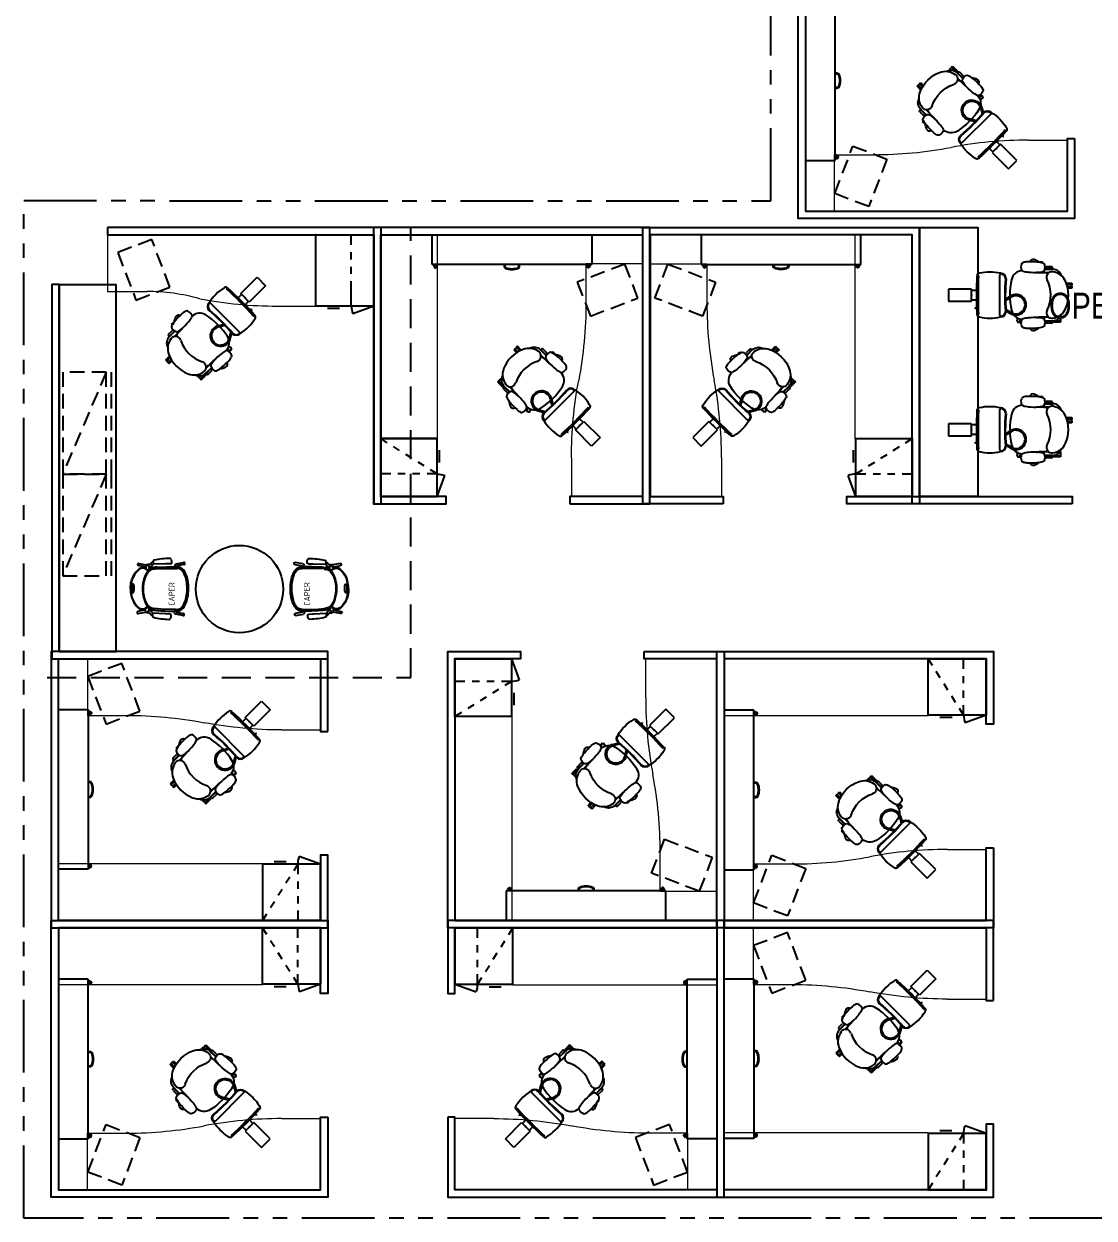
# Model space of a CAD drawing. Header units: inches. Extents: x 645 to 3337, y 547 to 1607.
# Drawn here: x 645 to 1086.3, y 591.6 to 1084.1 of the extents above; entities that cross this region are included whole.
import ezdxf
from ezdxf.enums import TextEntityAlignment as Align

# ---------------------------------------------------------------- set-up
doc = ezdxf.new("R2010")
doc.units = ezdxf.units.IN
doc.header["$LTSCALE"] = 96
doc.header["$MEASUREMENT"] = 0
for name, pattern in [('HIDDEN', [0.375, 0.25, -0.125]), ('HIDDEN2', [0.1875, 0.125, -0.0625]), ('HIDDEN4', [0.09375, 0.0625, -0.03125]), ('PHANTOM4', [0.625, 0.3125, -0.0625, 0.0625, -0.0625, 0.0625, -0.0625])]:
    doc.linetypes.add(name, pattern=pattern)
for name, color, linetype in [('A-Area', 212, 'PHANTOM4'), ('A-Area-Iden', 7, 'Continuous'), ('A-Area-Iden-Name', 7, 'Continuous'), ('A-Area-Iden-Numb', 7, 'Continuous'), ('A-Furn', 43, 'Continuous'), ('A-FURN-P-SEAT-T', 13, 'Continuous'), ('A-Furn-Syst', 5, 'Continuous'), ('A-Wall-Abov', 2, 'HIDDEN2'), ('WKSURF', 6, 'Continuous')]:
    doc.layers.add(name, color=color, linetype=linetype)
doc.styles.add('HAND', font='archquik.shx', dxfattribs={"width": 0.9})
doc.styles.add('XFINE_0', font='swissl.ttf')

# ---------------------------------------------------------------- blocks, each defined once
blk = doc.blocks.new('30 x 24 x 96 Curv RH 3D')
at = {"linetype": 'Continuous', "lineweight": 0}
for p, q in [((0.06, -30), (0.06, -0.65)), ((0.06, -0.65), (96.06, -0.65)), ((0.06, -0.65, -1.19), (0.06, -0.65)), ((0.06, -30, -1.19), (0.06, -0.65, -1.19)), ((0.06, -0.65, -1.19), (96.06, -0.65, -1.19)), ((96.06, -0.65), (96.06, -24)), ((96.06, -0.65, -1.19), (96.06, -0.65)), ((96.06, -0.65, -1.19), (96.06, -24, -1.19)), ((96.06, -24), (79.94, -24)), ((79.94, -24, -1.19), (79.94, -24)), ((96.06, -24, -1.19), (79.94, -24, -1.19)), ((96.06, -24, -1.19), (96.06, -24)), ((48, -27, -1.19), (48, -27)), ((16.06, -30), (0.06, -30)), ((0.06, -30, -1.19), (0.06, -30)), ((16.06, -30, -1.19), (0.06, -30, -1.19)), ((16.06, -30, -1.19), (16.06, -30))]:
    blk.add_line(p, q, dxfattribs=at)
for centre, radius, start, end in [((79.94, -195.53), 171.53, 90, 100.7325), ((79.94, -195.53, -1.19), 171.53, 90, 100.7325), ((16.06, 141.47), 171.47, 270, 280.7325), ((16.06, 141.47, -1.19), 171.47, 270, 280.7325)]:
    blk.add_arc(centre, radius, start, end, dxfattribs=at)
at = {"layer": 'WKSURF', "linetype": 'Continuous', "lineweight": 0, "invisible_edges": 15}
for points in [[(0.06, -24, -1.19), (0.06, -0.65, -1.19), (95.94, -0.65, -1.19), (79.94, -24, -1.19)], [(95.94, -0.65, -1.19), (0.06, -0.65, -1.19), (0.06, -0.65), (95.94, -0.65)], [(0.06, -0.65, -1.19), (0.06, -30, -1.19), (0.06, -30), (0.06, -0.65)], [(0.06, -30), (16.06, -30), (16.06, -0.65), (0.06, -0.65)], [(16.06, -30), (23.2, -29.85), (23.2, -0.65), (16.06, -0.65)], [(23.2, -29.85), (30.32, -29.41), (30.32, -0.65), (23.2, -0.65)], [(30.32, -29.41), (37.42, -28.66), (37.42, -0.65), (30.32, -0.65)], [(37.42, -28.66), (44.48, -27.63), (44.48, -0.65), (37.42, -0.65)], [(44.48, -27.63), (48, -27), (48, -0.65), (44.48, -0.65)], [(48, -27), (55.04, -25.82), (55.04, -0.65), (48, -0.65)], [(55.04, -25.82), (62.12, -24.93), (62.12, -0.65), (55.04, -0.65)], [(62.12, -24.93), (69.23, -24.33), (69.23, -0.65), (62.12, -0.65)], [(69.23, -24.33), (76.37, -24.04), (76.37, -0.65), (69.23, -0.65)], [(76.37, -24.04), (79.94, -24), (79.94, -0.65), (76.37, -0.65)], [(79.94, -24, -1.19), (95.94, -0.65, -1.19), (95.94, -0.65, -1.19), (95.94, -24, -1.19)], [(79.94, -24), (95.94, -24), (95.94, -0.65), (79.94, -0.65)], [(95.94, -24, -1.19), (95.94, -0.65, -1.19), (95.94, -0.65), (95.94, -24)], [(0.06, -24.15, -1.19), (0.06, -24, -1.19), (79.94, -24, -1.19), (72.8, -24.15, -1.19)], [(0.06, -24.59, -1.19), (0.06, -24.15, -1.19), (72.8, -24.15, -1.19), (65.67, -24.59, -1.19)], [(0.06, -25.34, -1.19), (0.06, -24.59, -1.19), (65.67, -24.59, -1.19), (58.57, -25.34, -1.19)], [(71.91, -24.19, -1.19), (71.91, -24.19), (63.9, -24.75), (63.9, -24.75, -1.19)], [(79.94, -24, -1.19), (79.94, -24), (71.91, -24.19), (71.91, -24.19, -1.19)], [(79.94, -24, -1.19), (95.94, -24, -1.19), (95.94, -24), (79.94, -24)], [(0.06, -26.37, -1.19), (0.06, -25.34, -1.19), (58.57, -25.34, -1.19), (51.51, -26.37, -1.19)], [(0.06, -27, -1.19), (0.06, -26.37, -1.19), (51.51, -26.37, -1.19), (48, -27, -1.19)], [(0.06, -28.18, -1.19), (0.06, -27, -1.19), (48, -27, -1.19), (40.96, -28.18, -1.19)], [(0.06, -29.07, -1.19), (0.06, -28.18, -1.19), (40.96, -28.18, -1.19), (33.87, -29.07, -1.19)], [(0.06, -29.67, -1.19), (0.06, -29.07, -1.19), (33.87, -29.07, -1.19), (26.76, -29.67, -1.19)], [(24.09, -29.81, -1.19), (32.1, -29.25, -1.19), (32.1, -29.25), (24.09, -29.81)], [(32.1, -29.25, -1.19), (40.08, -28.31, -1.19), (40.08, -28.31), (32.1, -29.25)], [(40.08, -28.31, -1.19), (48, -27, -1.19), (48, -27), (40.08, -28.31)], [(55.91, -25.69, -1.19), (55.91, -25.69), (48, -27), (48, -27, -1.19)], [(63.9, -24.75, -1.19), (63.9, -24.75), (55.91, -25.69), (55.91, -25.69, -1.19)], [(0.06, -29.96, -1.19), (0.06, -29.67, -1.19), (26.76, -29.67, -1.19), (19.63, -29.96, -1.19)], [(0.06, -30, -1.19), (0.06, -29.96, -1.19), (19.63, -29.96, -1.19), (16.06, -30, -1.19)], [(0.06, -30, -1.19), (16.06, -30, -1.19), (16.06, -30), (0.06, -30)], [(16.06, -30, -1.19), (24.09, -29.81, -1.19), (24.09, -29.81), (16.06, -30)]]:
    blk.add_3dface(points, dxfattribs=at)
blk = doc.blocks.new('24 x 72 3D')
at = {"linetype": 'Continuous', "lineweight": 0}
for p, q in [((-0.188, -24, -1.18), (-0.188, -0.52, -1.18)), ((-0.188, -0.52, -1.18), (83.937, -0.52)), ((-0.188, -0.52, -2.36), (-0.188, -0.52, -1.18)), ((-0.188, -24, -2.36), (-0.188, -0.52, -2.36)), ((-0.188, -0.52, -2.36), (83.937, -0.52, -1.18)), ((83.937, -0.52), (83.937, -24)), ((83.937, -0.52, -1.18), (83.937, -0.52)), ((83.937, -0.52, -1.18), (83.937, -24, -1.18)), ((83.937, -24), (-0.188, -24, -1.18)), ((-0.188, -24, -2.36), (-0.188, -24, -1.18)), ((83.937, -24, -1.18), (-0.188, -24, -2.36)), ((83.937, -24, -1.18), (83.937, -24))]:
    blk.add_line(p, q, dxfattribs=at)
at = {"layer": 'WKSURF', "linetype": 'Continuous', "lineweight": 0, "invisible_edges": 15}
for points in [[(0.062, -24, -1.18), (0.062, -0.52, -1.18), (71.937, -0.52, -1.18), (71.937, -24, -1.18)], [(71.937, -0.52, -1.18), (0.062, -0.52, -1.18), (0.062, -0.52), (71.937, -0.52)], [(0.062, -0.52, -1.18), (0.062, -24, -1.18), (0.062, -24), (0.062, -0.52)], [(0.062, -24), (71.937, -24), (71.937, -0.52), (0.062, -0.52)], [(71.937, -24, -1.18), (71.937, -0.52, -1.18), (71.937, -0.52), (71.937, -24)], [(0.062, -24, -1.18), (71.937, -24, -1.18), (71.937, -24), (0.062, -24)]]:
    blk.add_3dface(points, dxfattribs=at)
blk = doc.blocks.new('GT5WSR4P')
for p, q in [((0, 0), (23.88, 0)), ((1.71, -2.73), (0, 0)), ((0, -23.25), (0, 0)), ((23.88, 0), (23.88, -23.25)), ((14.56, -4.13), (14.56, 0, 1.42)), ((4.89, -7.81), (3.3, -5.27)), ((14.56, -10.13), (14.56, -7.13)), ((8.08, -12.9), (6.49, -10.35)), ((14.56, -16.13), (14.56, -13.13)), ((11.26, -17.98), (9.67, -15.44)), ((14.56, -23.25), (14.56, -19.13)), ((14.56, -23.25), (14.56, -19.13)), ((23.88, -23.25), (0, -23.25)), ((9.78, -24.25), (4.78, -24.25)), ((14.56, -23.25), (12.85, -20.52)), ((23.88, -23.25), (15.18, -26.41))]:
    blk.add_line(p, q)
blk.add_arc((23.88, -23.25), 9.25, 180, 200)
for p in [(0, 0), (23.88, 0)]:
    blk.add_point(p)
blk = doc.blocks.new('RBCSDBPP')
for p, q in [((64.47, 13.03), (-1.38, 13.03)), ((-1.38, 13.03), (-1.38, 0.78)), ((64.47, 0.78), (64.47, 13.03)), ((-1.38, 0.78), (64.47, 0.78)), ((-1.09, 0.78), (-1.07, 0.73)), ((-1.07, 0.73), (-1, 0.65)), ((-1, 0.65), (-0.88, 0.56)), ((-0.88, 0.56), (-0.81, 0.48)), ((-0.81, 0.48), (-0.77, 0.39)), ((-0.77, 0.39), (-0.75, 0.29)), ((-0.75, 0.29), (-0.75, 0.23)), ((-0.75, 0.23), (-0.73, 0.17)), ((-0.73, 0.17), (-0.67, 0.15)), ((-0.67, 0.15), (-0.61, 0.17)), ((-0.51, 0.37), (-0.62, 0)), ((-0.62, 0), (-0.51, -0.37)), ((-0.61, 0.17), (-0.58, 0.23)), ((-0.58, 0.23), (-0.49, 0.39)), ((-0.19, 0.59), (-0.51, 0.37)), ((-0.49, 0.39), (-0.35, 0.52)), ((-0.35, 0.52), (-0.18, 0.6)), ((0.19, 0.59), (-0.19, 0.59)), ((-0.18, 0.6), (0, 0.62)), ((0, 0.62), (0.18, 0.6)), ((0.18, 0.6), (0.35, 0.52)), ((0.51, 0.37), (0.19, 0.59)), ((0.35, 0.52), (0.49, 0.39)), ((0.49, 0.39), (0.58, 0.23)), ((0.62, 0), (0.51, 0.37)), ((0.51, -0.37), (0.62, 0)), ((0.58, 0.23), (0.61, 0.17)), ((0.61, 0.17), (0.67, 0.15)), ((0.67, 0.15), (0.73, 0.17)), ((0.73, 0.17), (0.75, 0.23)), ((0.75, 0.29), (0.77, 0.39)), ((0.75, 0.23), (0.75, 0.29)), ((0.77, 0.39), (0.81, 0.48)), ((0.81, 0.48), (0.88, 0.56)), ((0.88, 0.56), (1, 0.65)), ((1, 0.65), (1.07, 0.73)), ((1.07, 0.73), (1.09, 0.78)), ((28.33, -0.05), (28.33, 0.78)), ((28.64, -0.05), (28.64, 0.78)), ((34.39, 0.78), (34.39, -0.05)), ((34.71, 0.78), (34.71, -0.05)), ((62.03, 0.73), (62.01, 0.78)), ((62.1, 0.65), (62.03, 0.73)), ((62.22, 0.56), (62.1, 0.65)), ((62.29, 0.48), (62.22, 0.56)), ((62.33, 0.39), (62.29, 0.48)), ((62.35, 0.29), (62.33, 0.39)), ((62.35, 0.23), (62.35, 0.29)), ((62.37, 0.17), (62.35, 0.23)), ((62.43, 0.15), (62.37, 0.17)), ((62.49, 0.17), (62.43, 0.15)), ((62.47, 0), (62.59, 0.37)), ((62.59, -0.37), (62.47, 0)), ((62.52, 0.23), (62.49, 0.17)), ((62.61, 0.39), (62.52, 0.23)), ((62.59, 0.37), (62.91, 0.59)), ((62.75, 0.52), (62.61, 0.39)), ((62.92, 0.6), (62.75, 0.52)), ((62.91, 0.59), (63.29, 0.59)), ((63.1, 0.62), (62.92, 0.6)), ((63.28, 0.6), (63.1, 0.62)), ((63.45, 0.52), (63.28, 0.6)), ((63.29, 0.59), (63.61, 0.37)), ((63.59, 0.39), (63.45, 0.52)), ((63.68, 0.23), (63.59, 0.39)), ((63.61, 0.37), (63.72, 0)), ((63.72, 0), (63.61, -0.37)), ((63.71, 0.17), (63.68, 0.23)), ((63.77, 0.15), (63.71, 0.17)), ((63.83, 0.17), (63.77, 0.15)), ((63.85, 0.23), (63.83, 0.17)), ((63.87, 0.39), (63.85, 0.29)), ((63.85, 0.29), (63.85, 0.23)), ((63.91, 0.48), (63.87, 0.39)), ((63.98, 0.56), (63.91, 0.48)), ((64.1, 0.65), (63.98, 0.56)), ((64.17, 0.73), (64.1, 0.65)), ((64.19, 0.78), (64.17, 0.73)), ((-0.51, -0.37), (-0.19, -0.59)), ((-0.19, -0.59), (0.19, -0.59)), ((0.19, -0.59), (0.51, -0.37)), ((28.36, -0.27), (28.33, -0.05)), ((28.45, -0.47), (28.36, -0.27)), ((28.6, -0.64), (28.45, -0.47)), ((28.79, -0.76), (28.6, -0.64)), ((28.66, -0.18), (28.64, -0.05)), ((28.72, -0.3), (28.66, -0.18)), ((28.8, -0.4), (28.72, -0.3)), ((29.45, -1.01), (28.79, -0.76)), ((28.92, -0.47), (28.8, -0.4)), ((29.54, -0.71), (28.92, -0.47)), ((30.12, -1.19), (29.45, -1.01)), ((30.19, -0.88), (29.54, -0.71)), ((30.82, -1.29), (30.12, -1.19)), ((30.85, -0.98), (30.19, -0.88)), ((31.52, -1.32), (30.82, -1.29)), ((31.52, -1.01), (30.85, -0.98)), ((32.18, -0.98), (31.52, -1.01)), ((32.22, -1.29), (31.52, -1.32)), ((32.84, -0.88), (32.18, -0.98)), ((32.91, -1.19), (32.22, -1.29)), ((33.49, -0.71), (32.84, -0.88)), ((33.59, -1.01), (32.91, -1.19)), ((34.12, -0.47), (33.49, -0.71)), ((34.24, -0.76), (33.59, -1.01)), ((34.23, -0.4), (34.12, -0.47)), ((34.32, -0.3), (34.23, -0.4)), ((34.43, -0.64), (34.24, -0.76)), ((34.37, -0.18), (34.32, -0.3)), ((34.39, -0.05), (34.37, -0.18)), ((34.58, -0.47), (34.43, -0.64)), ((34.67, -0.27), (34.58, -0.47)), ((34.71, -0.05), (34.67, -0.27)), ((62.91, -0.59), (62.59, -0.37)), ((63.29, -0.59), (62.91, -0.59)), ((63.61, -0.37), (63.29, -0.59))]:
    blk.add_line(p, q)
for p in [(0, 0), (63.1, 0)]:
    blk.add_point(p)
blk = doc.blocks.new('leap')
at = {"linetype": 'Continuous'}
for p, q in [((-20.97, 11.03), (-20.97, 11.25)), ((-20.97, 11.25), (-19.6, 11.25)), ((-19.5, 10.66), (-20, 10.66)), ((-19.47, 9.97), (-20, 10.66)), ((-9.75, 10.63), (-6.47, 10.63)), ((-9.57, 10.75), (-9.53, 11.28)), ((-6.53, 10.75), (-9.57, 10.75)), ((-7, 11.6), (-9.1, 11.6)), ((-6.57, 11.28), (-6.53, 10.75)), ((-6.13, 11.25), (-6.13, 10.63)), ((-3.25, 11.25), (-6.13, 11.25)), ((-4.85, 10.66), (-3.25, 10.66)), ((-3.32, 9.78), (-3.32, 10.66)), ((-3.25, 10.66), (-3.25, 11.25)), ((-13.16, 9.32), (-12.88, 9.25)), ((-13.16, 9.32), (-12.88, 9.25)), ((-13.16, 9.32), (-12.88, 9.25)), ((-12.88, 9.25), (-12.53, 9.22)), ((-12.88, 9.25), (-12.53, 9.22)), ((-12.88, 9.25), (-12.53, 9.22)), ((-12.53, 9.22), (-12.22, 9.19)), ((-12.53, 9.22), (-12.22, 9.19)), ((-12.53, 9.22), (-12.22, 9.19)), ((-8.1, 9.19), (-12.22, 9.19)), ((-3.25, 9.78), (-4.1, 9.78)), ((-3.5, 9.19), (-3.25, 9.19)), ((-3.25, 9.19), (-3.25, 9.78)), ((1.34, -4.31), (-0.69, -4.31)), ((-0.44, -3.47), (1.34, -3.47)), ((1.34, -2.84), (-0.28, -2.84)), ((1.28, -4.31), (1.28, -3.47)), ((1.34, -3.47), (1.34, -2.84)), ((1.34, -4.93), (1.34, -4.31)), ((-12.88, -9.25), (-13.16, -9.31)), ((-12.88, -9.25), (-13.16, -9.31)), ((-12.53, -9.22), (-12.88, -9.25)), ((-12.53, -9.22), (-12.88, -9.25)), ((-12.22, -9.18), (-12.53, -9.22)), ((-12.22, -9.18), (-12.53, -9.22)), ((-8.1, -9.18), (-12.22, -9.18)), ((-0.91, -4.93), (1.34, -4.93)), ((-12.28, -13.65), (-10.66, -13.65)), ((-10.66, -13.65), (-10.66, -13.18)), ((-9.75, -10.62), (-6.47, -10.62)), ((-9.57, -10.75), (-9.53, -11.28)), ((-6.53, -10.75), (-9.57, -10.75)), ((-7, -11.59), (-9.1, -11.59)), ((-6.57, -11.28), (-6.53, -10.75))]:
    blk.add_line(p, q, dxfattribs=at)
for centre, radius, start, end in [((-18.91, 5.28), 4.72, 91.7697, 167.9429), ((-20.69, 10.53), 0.582, 48.7055, 208.8578), ((-16.07, 12.91), 5.81, 207.1022, 214.6309), ((-21.5, 9.41), 1.95, 39.0026, 52.259), ((-16, 11.5), 3.6, 159.6298, 194.6142), ((-18.53, 10.85), 1, 194.6142, 253.7997), ((-18.44, 12.41), 1, 106.6573, 159.6298), ((-15.22, 22.19), 12.82, 253.7997, 264.1654), ((-16.57, 6.16), 7.54, 93.4287, 106.6573), ((-15.47, -12.28), 25.98, 84.5297, 93.4288), ((-14.6, 13.38), 1.32, 70.1966, 165.2906), ((-16.88, 7.07), 8.03, 52.8886, 70.1972), ((-14.32, -0.22), 13.88, 74.0607, 84.5297), ((-10.82, 10.63), 1, 282.9815, 340.8279), ((-10.78, 12.16), 1, 15.9825, 74.0607), ((-13.25, 11.47), 3.57, 340.8279, 15.9825), ((-9.1, 11.13), 0.467, 91.174, 162.8592), ((-7, 11.13), 0.467, 17.1408, 88.826), ((-6.47, 6.88), 3.75, 16.896, 90), ((-4.94, 9.72), 1.5, 119.3682, 143.1574), ((-5.38, 10.53), 0.559, 332.6164, 119.3726), ((5.81, 0), 30.01, 167.9429, 192.0571), ((-13.69, 37.07), 27.77, 264.1654, 272.5439), ((-14, 24.44), 15.18, 275.7844, 282.9815), ((-10.66, 4), 5.21, 66.2173, 88.6833), ((-6.75, 7.32), 2.32, 81.8753, 206.7423), ((-21.25, 0), 13.91, 333.3055, 26.7323), ((-7.38, 2.91), 6.76, 24.0567, 81.8751), ((-13.91, 0), 13.91, 335.9433, 24.0342), ((-18.91, -5.28), 4.72, 192.0571, 268.2302), ((-15.22, -22.18), 12.82, 95.8346, 106.2003), ((-13.69, -37.06), 27.77, 87.4561, 95.8346), ((-14, -24.43), 15.18, 77.0185, 84.2156), ((-10.82, -10.62), 1, 19.1722, 77.0185), ((-10.66, -4), 5.21, 271.3167, 293.7836), ((-6.75, -7.31), 2.32, 153.2577, 278.1247), ((-6.47, -6.87), 3.75, 270, 343.104), ((-7.38, -2.9), 6.76, 278.1249, 335.9433), ((-16, -11.5), 3.6, 165.3858, 200.3702), ((-18.53, -10.84), 1, 106.2003, 165.3858), ((-18.44, -12.4), 1, 200.3692, 253.3427), ((-16.57, -6.15), 7.54, 253.3427, 266.5713), ((-15.47, 12.28), 25.98, 266.5712, 275.4703), ((-14.6, -13.37), 1.32, 194.7094, 289.8016), ((-16.88, -7.06), 8.03, 289.8029, 307.1114), ((-14.32, 0.22), 13.88, 275.4704, 285.9393), ((-10.78, -12.15), 1, 285.9393, 344.0174), ((-13.25, -11.47), 3.57, 344.0174, 19.1726), ((-9.1, -11.12), 0.467, 197.1408, 268.826), ((-7, -11.12), 0.467, 271.174, 342.8592)]:
    blk.add_arc(centre, radius, start, end, dxfattribs=at)
blk = doc.blocks.new('kbtray')
at = {"linetype": 'Continuous'}
for p, q in [((11.59375, 5.5), (10.90625, 5.5)), ((10.90625, 5.5), (10.90625, 5.25)), ((10.90625, 5.25), (11.59375, 5.25)), ((11.59375, 5.25), (11.59375, 5.5)), ((12.3125, 8), (11.9375, 8.03125)), ((21.125, 8.21875), (21.125, -8.25)), ((25.65625, 7.09375), (23.625, 5.90625)), ((25.375, 7.5), (23.65625, 6.5)), ((11.5, 2), (9.5, 2)), ((23.40625, 2.1875), (25.5625, 0.9375)), ((23.40625, 1.625), (25.28125, 0.53125)), ((11.5, -2), (9.5, -2)), ((12.3125, -8.03125), (11.9375, -8.03125))]:
    blk.add_line(p, q, dxfattribs=at)
at = {"linetype": 'HIDDEN'}
for p, q in [((0, -2.5), (0, 2.5)), ((0, 2.5), (9.5, 2.5)), ((9.5, 2.5), (9.5, -2.5)), ((9.5, -2.5), (0, -2.5))]:
    blk.add_line(p, q, dxfattribs=at)
at = {"linetype": 'Continuous'}
for centre, radius, start, end in [((173.625, 0), 162.125, 177.1540471, 182.8459579), ((12.6875, 7.96875), 1, 90, 177.1540471), ((173.625, 0), 161.87276, 177.1474833, 182.8393941), ((173.625, 0), 161.49742, 177.1540881, 182.8460057), ((17.0625, -9.71875), 19.20865, 76.8518412, 103.1481526), ((21.625, 8.21875), 0.5, 82.8192409, 180.0000025), ((21.4375, 6.71875), 2.25, 0.0000007, 90), ((21.4375, 6.71875), 2, 0.3215387, 82.8192409), ((96.4375, 0), 73.30625, 174.7079446, 185.2920604), ((96.4375, 0), 73.05625, 174.6986214, 185.3013836), ((27.75, 3.96875), 4.25, 234.6075767, 123.8819628), ((27.75, 3.96875), 3.75, 234.2728837, 124.1107434), ((12.6875, -8.03125), 1, 182.8459579, 270.000005), ((17.0625, 9.6875), 19.20865, 256.8518499, 283.1481465), ((21.625, -8.25), 0.5, 180.0000025, 277.1807605), ((21.4375, -6.78125), 2.25, 270.000005, 0.0000007), ((21.4375, -6.78125), 2, 277.1807605, 359.6784627)]:
    blk.add_arc(centre, radius, start, end, dxfattribs=at)
blk.add_point((9.5, 0))
blk = doc.blocks.new('A$C6CD85A2B')
blk.add_lwpolyline([(0, -33), (0, 0), (114, 0), (114, -114), (0, -114), (0, -84), (3, -84), (3, -111), (111, -111), (111, -3), (3, -3), (3, -33), (0, -33)], close=True)
at = {"linetype": 'HIDDEN4'}
blk.add_lwpolyline([(84.89, -4.94), (98.91, -10.29), (91.4, -29.93), (77.4, -24.55)], close=True, dxfattribs=at)
blk.add_blockref('30 x 24 x 96 Curv RH 3D', (2.94, -2.36))
at = {"extrusion": (0, 0, -1), "zscale": -1, "rotation": 225.0000000000092}
for name, p in [('kbtray', (-25.54, -22.25)), ('leap', (-60.54, -57.15))]:
    blk.add_blockref(name, p, dxfattribs=at)
for name, p, rotation in [('RBCSDBPP', (97.97, -25.37), 270), ('GT5WSR4P', (26.88, -111), 180), ('24 x 72 3D', (110.81, -111.52, 1.18), 180)]:
    blk.add_blockref(name, p, dxfattribs=dict(rotation=rotation))
blk = doc.blocks.new('P_WC420P')
for p, q in [((-8.15625, 10.3125), (-5.125, 9.71875)), ((-3.71875, 9.9375), (-4.5, 9.9375)), ((-3.9375, 9.65625), (-3.5, 9.90625)), ((-2.46875, 9.875), (-2.75, 9.4375)), ((-2.25, 11.28125), (-2.21875, 10.96875)), ((2.9375, 10.25), (-2.1875, 10.0625)), ((3.3125, 10.3125), (2.9375, 10.25)), ((4.90625, 10.375), (3.3125, 10.3125)), ((7.1875, 10.34375), (10.28125, 10.9375)), ((10.46875, 10.0625), (7.5, 9.5)), ((-5.1875, 8.8125), (-8.3125, 9.4375)), ((-5.3125, 8.90625), (-5.15625, 8.84375)), ((-5.15625, 8.78125), (-5.3125, 8.90625)), ((-4.78125, 7.625), (-5.25, 7.9375)), ((-5.15625, 9.71875), (-4.96875, 9.71875)), ((-5.125, 8.09375), (-4.8125, 7.875)), ((-4.8125, 7.875), (-4.75, 8)), ((-4.46875, 7.625), (-3.8125, 8.21875)), ((-3.8125, 8.21875), (-3.40625, 8.65625)), ((-3, 9.1875), (-3.46875, 8.90625)), ((-3.40625, 8.65625), (-3, 8.5)), ((-1.5625, 8.125), (0.34375, 8.3125)), ((-0.71875, 8.9375), (7.40625, 9.1875)), ((0.34375, 8.3125), (7.46875, 8.46875)), ((6.625, 9.71875), (6.5, 9.15625)), ((-5.1875, -8.84375), (-8.3125, -9.46875)), ((-8.15625, -10.34375), (-5.125, -9.75)), ((-5.15625, -8.8125), (-5.3125, -8.9375)), ((-5.3125, -8.9375), (-5.15625, -8.875)), ((-4.78125, -7.65625), (-5.25, -7.96875)), ((-5.15625, -9.75), (-4.96875, -9.75)), ((-5.125, -8.125), (-4.8125, -7.90625)), ((-5.03125, -6.28125), (-4.4375, -7.6875)), ((-4.8125, -7.90625), (-4.75, -8.03125)), ((-4.46875, -7.65625), (-3.8125, -8.25)), ((-3.9375, -9.6875), (-3.5, -9.9375)), ((-3.8125, -8.25), (-3.40625, -8.65625)), ((-3, -9.21875), (-3.46875, -8.90625)), ((-3.40625, -8.65625), (-3, -8.5)), ((-2.46875, -9.875), (-2.75, -9.4375)), ((1.09375, -8.375), (-1.59375, -8.125)), ((7.5, -8.5), (1.09375, -8.375)), ((7.40625, -9.21875), (6.5, -9.21875)), ((6.625, -9.75), (6.5, -9.21875)), ((7.5, -9.53125), (10.46875, -10.0625)), ((-3.71875, -9.96875), (-4.5, -9.96875)), ((-2.25, -11.3125), (-2.21875, -10.96875)), ((2.9375, -10.28125), (-2.1875, -10.09375)), ((3.3125, -10.34375), (2.9375, -10.28125)), ((4.90625, -10.40625), (3.3125, -10.34375)), ((10.28125, -10.9375), (7.1875, -10.375))]:
    blk.add_line(p, q)
for points in [[(-8.0625, 8.09375, 0.004786919), (-8.15625, 8, 0.004786919)], [(-8.0625, 8.09375, -0.180631608), (-6.5625, 8.625, -0.177278399), (-5.125, 8.09375, -0.177278399)], [(-6.5625, 8.4375, 0.180631608), (-7.9375, 7.9375, 0.004786919), (-8, 7.84375, 0.062609062)], [(-5.25, 7.9375, 0.177227691), (-6.5625, 8.4375, 0.180631608)], [(9.46875, 8.59375, 0.111412458), (7.40625, 9.1875, 0.111412458)], [(9.1875, 8.0625, 0.11708305), (7.46875, 8.46875, 0.140521124)], [(9.25, -8.0625, 0.03062338), (9.40625, -7.9375, 0.100255281), (10.78125, -5.9375, 0.058120176), (11.53125, -3.40625, 0.044638067), (11.84375, 0, 0.044638067), (11.53125, 3.40625, 0.058120176), (10.75, 5.9375, 0.100255281), (9.375, 7.90625, 0.033580884), (9.1875, 8.0625, 0.192438424)], [(9.5, -8.59375, 0.023036299), (9.8125, -8.34375, 0.100255281), (11.3125, -6.1875, 0.058120176), (12.125, -3.53125, 0.044638067), (12.4375, 0, 0.044638067), (12.09375, 3.53125, 0.058120176), (11.28125, 6.1875, 0.100255281), (9.78125, 8.34375, 0.025955698), (9.46875, 8.59375, 0.033389285)], [(-11.53125, 0, -0.059575539), (-11.15625, 3.03125, -0.028941037), (-10.875, 4, -0.028941037)], [(-11.53125, 0, 0.059575539), (-11.15625, -3.0625, 0.028941037), (-10.875, -4.03125, 0.028941037)], [(-11.3125, 0, -0.059575539), (-10.96875, 3, -0.028941037), (-10.65625, 3.9375, -0.10675551)], [(-11.3125, 0, 0.059575539), (-10.96875, -3, 0.028941037), (-10.65625, -3.9375, 0.10675551)], [(-10.6875, -1.65625, 0.019575207), (-10.625, -1.75, 0.247721672), (-10.46875, -1.84375, 0.247721672), (-10.3125, -1.75, 0.081083588), (-10.09375, -1.3125, 0.03980244), (-10, -0.75, 0.029186135), (-9.9375, 0, 0.029186135), (-10, 0.75, 0.03980244), (-10.09375, 1.28125, 0.081083588), (-10.3125, 1.75, 0.247721672), (-10.46875, 1.8125, 0.247721672)], [(-10.46875, 1.8125, 0.247721672), (-10.625, 1.75, 0.021297211), (-10.6875, 1.625, 0.03980244)], [(-8.0625, -8.09375, 0.180631608), (-6.5625, -8.65625, 0.177278399), (-5.125, -8.125, 0.177278399)], [(-7.9375, -7.9375, 0.180631608), (-6.5625, -8.4375, 0.177278399), (-5.25, -7.96875, 0.103038915)], [(7.40625, -9.21875, 0.113577977), (9.5, -8.59375, 0.113577977)], [(7.5, -8.5, 0.119831674), (9.25, -8.0625, 0.107135192)]]:
    blk.add_lwpolyline(points, format="xyb")
for centre, radius, start, end in [((-8.21875, 9.875), 0.44524, 78.728394, 258.7283854), ((-4.5, 9.28125), 0.65153, 90.5702277, 173.7005079), ((-3.75, 9.28125), 0.64225, 70.276916, 89.837403), ((-0.40625, 8.15625), 3.5661, 136.9464403, 150.5747441), ((-2.125, 9.78125), 1.19482, 94.8366166, 137.3688465), ((-2, 9.5625), 0.5564, 108.9796639, 146.0617786), ((-0.65625, 10.59375), 1.62494, 166.8925032, 198.5059928), ((-1.75, 11.3125), 0.48788, 102.6566709, 184.467782), ((5.71875, -23.625), 36.2193, 91.9778067, 102.1190189), ((4.5, 11.8125), 0.75976, 30.838608, 91.9480612), ((4.90625, 10.875), 0.50447, 271.3637436, 357.1418217), ((3.40625, 11.15625), 2.02423, 351.9143501, 30.2347032), ((7.53125, 9.46875), 0.92671, 110.4411263, 166.8710564), ((10.375, 10.5), 0.44524, 280.5543095, 100.5543045), ((-2.3125, 1.09375), 9.03406, 130.0836438, 161.2401391), ((-2.3125, 1.09375), 8.82601, 130.0836438, 161.2401391), ((7.28125, -0.09375), 13.86744, 143.3702606, 179.7026322), ((1.84375, 2), 7.84682, 142.2481561, 166.0229654), ((-11.625, 9.15625), 6.47857, 351.2574225, 1.6705253), ((-4.625, 7.8125), 0.24171, 231.5948578, 311.9089759), ((-1.78125, 4.8125), 3.24617, 106.8958551, 141.9416309), ((-3.71875, 9.28125), 0.46399, 98.060862, 305.4121819), ((-1.5625, 4.625), 4.13325, 110.1211797, 125.9015873), ((-4, 9.3125), 0.91459, 313.0080626, 346.1480585), ((-3.375, 9.78125), 0.69211, 302.2678634, 330.7593691), ((0, -0.6875), 9.64728, 94.0769083, 107.8541102), ((-0.40625, -1.8125), 9.97698, 96.571027, 103.4696478), ((8.9375, 8.9375), 1.53868, 155.5986214, 170.3392898), ((-1.6875, 0), 9.14528, 169.5853735, 190.4146228), ((7.78125, 0), 14.09299, 163.9403588, 196.0596376), ((-2.40625, -1.21875), 8.9158, 198.3747438, 230.6705147), ((-2.40625, -1.21875), 8.70776, 198.3747438, 230.6705147), ((7.53125, 0.125), 14.11829, 180.6035478, 216.187481), ((1.84375, -2), 7.84682, 193.9770309, 217.7518539), ((-8.21875, -9.90625), 0.44524, 101.2716041, 281.271616), ((-11.1875, -9.125), 6.03756, 358.083295, 8.8702762), ((-4.5, -9.3125), 0.65153, 186.2994885, 269.4297618), ((-4.625, -7.84375), 0.24171, 48.0910239, 128.4051522), ((-1.78125, -4.8125), 3.24617, 218.0583791, 253.1041344), ((-3.71875, -9.3125), 0.46399, 54.5878212, 261.939148), ((-1.5625, -4.625), 4.13325, 234.0983954, 249.8788098), ((-4, -9.34375), 0.91459, 13.851937, 46.991944), ((-3.375, -9.78125), 0.69211, 29.2406409, 57.7321466), ((0, 0.65625), 9.64728, 252.1458862, 265.9230881), ((-0.40625, 1.78125), 9.97698, 256.5303485, 263.4289762), ((6.1875, 77.40625), 86.62949, 265.4315877, 270.2191951), ((7.53125, -9.5), 0.92671, 193.1289537, 249.5588837), ((8.9375, -8.9375), 1.53868, 189.6607065, 204.4013749), ((-3.75, -9.3125), 0.64225, 270.1625865, 289.7230735), ((-0.40625, -8.1875), 3.5661, 209.4252659, 223.0535697), ((-2.125, -9.8125), 1.19482, 222.6311498, 265.1633798), ((-2, -9.5625), 0.5564, 213.9382178, 251.0203257), ((-0.65625, -10.625), 1.62494, 161.4940173, 193.1074932), ((-1.75, -11.34375), 0.48788, 175.5322143, 257.3433323), ((5.71875, 23.59375), 36.2193, 257.8809775, 268.0221965), ((4.5, -11.84375), 0.75976, 268.0519488, 329.1614054), ((4.90625, -10.90625), 0.50447, 2.858174, 88.6362528), ((3.40625, -11.1875), 2.02423, 329.7653034, 8.0856437), ((10.375, -10.5), 0.44524, 259.4456918, 79.4457005)]:
    blk.add_arc(centre, radius, start, end)
at = {"layer": 'A-FURN-P-SEAT-T', "style": 'HAND'}
blk.add_attdef('CAPTG', (-6, 3), '', height=2.5, dxfattribs=at)
at = {"layer": 'A-FURN-P-SEAT-T', "style": 'HAND', "flags": 1}
for tag in ['CAPPN', 'CAPMG', 'CAPMC', 'CAPQT', 'CAPDH', 'CAPGC']:
    blk.add_attdef(tag, (0, 0), '', height=0.001, dxfattribs=at)
blk = doc.blocks.new('A$C16BB2F1B')
blk.add_circle((0, 0), 18)
ref = blk.add_blockref('P_WC420P', (0.15, 33.44), dxfattribs=dict(rotation=269.3093828969392))
ref.add_attrib('CAPTG', 'CAPER', (-6.89, 26.74), dxfattribs={"layer": 'A-FURN-P-SEAT-T', "height": 2.5, "rotation": 359.3094, "style": 'HAND'})
ref = blk.add_blockref('P_WC420P', (0.15, -33.44), dxfattribs=dict(xscale=-1, rotation=270.6906171030608))
ref.add_attrib('CAPTG', 'CAPER', (-6.86, -29.16), dxfattribs={"layer": 'A-FURN-P-SEAT-T', "height": 2.5, "rotation": 0.6906, "style": 'HAND'})
blk = doc.blocks.new('A$C2C9B157B')
at = {"linetype": 'HIDDEN4'}
blk.add_lwpolyline([(0, 0), (0, -42), (18, -42), (18, 0)], close=True, dxfattribs=at)
for points in [[(18, 0), (0, -42)], [(20, 0), (20, -42)]]:
    blk.add_lwpolyline(points, dxfattribs=at)
blk = doc.blocks.new('A$C5F197583')
at = {"linetype": 'Continuous', "lineweight": 0}
for p, q in [((23.03, -2.95, 0), (23.03, -2.95, 1.18)), ((108.94, -3, 1.19), (23.03, -2.97)), ((23.03, -2.97), (23.03, -26.32)), ((23.03, -2.97, -1.19), (23.03, -2.97)), ((23.03, -2.97, -1.19), (23.03, -26.32, -1.19)), ((108.94, -3, 0), (23.03, -2.97, -1.19)), ((132.81, -32.35, 1.19), (132.81, -3, 1.19)), ((132.81, -3, 0), (132.81, -3, 1.19)), ((132.81, -32.35, 0), (132.81, -3, 0)), ((23.03, -26.32), (39.15, -26.32)), ((23.03, -26.32, -1.19), (23.03, -26.32)), ((23.03, -26.32, -1.19), (39.15, -26.32, -1.19)), ((39.15, -26.32, -1.19), (39.15, -26.32)), ((61, -29.36, 0), (61, -29.36, 1.19)), ((92.94, -32.35, 1.19), (108.94, -32.35, 1.19)), ((92.94, -32.35, 0), (92.94, -32.35, 1.19)), ((92.94, -32.35, 0), (108.94, -32.35, 0)), ((132.81, -32.35, 0), (132.81, -32.35, 1.19))]:
    blk.add_line(p, q, dxfattribs=at)
for p, q in [((108.92, -3), (132.79, -3)), ((108.92, -32.35, 1.19), (108.92, -3)), ((123.48, -7.12), (123.48, -3, 1.42)), ((132.79, -3), (132.79, -32.35, 1.19)), ((123.48, -13.12), (123.48, -10.12)), ((123.48, -19.12), (123.48, -16.12)), ((123.48, -32.35, 1.19), (123.48, -22.12)), ((123.48, -32.35, 1.19), (123.48, -22.12)), ((132.79, -32.35, 1.19), (108.92, -32.35, 1.19)), ((118.7, -33.35, 1.19), (113.7, -33.35, 1.19)), ((132.79, -32.35, 1.19), (124.1, -35.52, 1.19))]:
    blk.add_line(p, q)
for points in [[(23, 0), (23.03, -2.97), (132.81, -3), (132.81, -113.92), (135.81, -113.92), (135.81, 0)], [(113.77, -177.8), (113.77, -174.8), (3.02, -174.8), (3.02, -23.5), (0.02, -23.5), (0.02, -177.8)], [(26.5, -174.87), (26.5, -23.54), (3.02, -23.56), (3.02, -174.87), (9.19, -174.87), (9.19, -174.87)]]:
    blk.add_lwpolyline(points, close=True)
at = {"linetype": 'HIDDEN4', "elevation": 1.19}
blk.add_lwpolyline([(41.23, -4.89), (27.21, -10.25), (34.72, -29.88), (48.72, -24.5)], close=True, dxfattribs=at)
at = {"linetype": 'Continuous', "lineweight": 0}
for centre, radius, start, end in [((39.01, -107.61), 81.28, 74.3035, 89.9004), ((39.01, -107.61, -1.19), 81.28, 74.3035, 89.9004), ((92.94, 139.12, 1.19), 171.47, 259.2675, 270), ((92.94, 139.12, 0), 171.47, 259.2675, 270)]:
    blk.add_arc(centre, radius, start, end, dxfattribs=at)
blk.add_arc((132.79, -32.35, 1.19), 9.25, 180, 200)
for p in [(108.92, -3), (132.79, -3)]:
    blk.add_point(p)
at = {"extrusion": (0, 0, -1), "xscale": -1, "zscale": -1, "rotation": 134.9999999999908}
for name, p in [('kbtray', (-86.4, -22.25, -1.19)), ('leap', (-51.39, -57.15, -1.19))]:
    blk.add_blockref(name, p, dxfattribs=at)
for p in [(4.5, -59.62, -2.49), (4.5, -101.62, -2.49)]:
    blk.add_blockref('A$C2C9B157B', p)
blk = doc.blocks.new('OTJ_Room_Tag_2_P')
at = {"layer": 'A-Area-Iden-Numb', "color": 4}
blk.add_lwpolyline([(2, -2), (2, 0), (-2, 0), (-2, -2)], close=True, dxfattribs=at)
at = {"layer": 'A-Area-Iden-Name', "style": 'XFINE_0', "width": 0.8}
blk.add_attdef('ROOM:NAME', text='', height=1.333, dxfattribs=at).set_placement((0, 0.334), align=Align.CENTER)
at = {"layer": 'A-Area-Iden-Numb', "style": 'XFINE_0', "width": 1.351376}
blk.add_attdef('ROOM:NUMBER', text='', height=1, dxfattribs=at).set_placement((-1.5, -1.5), (1.5, -1.5), align=Align.FIT)
blk = doc.blocks.new('A$C14F93E1A')
at = {"color": 0, "linetype": 'Continuous'}
for p, q in [((25.15, -14.22), (26.77, -14.22)), ((26.77, -14.22), (26.77, -14.69)), ((9.12, -36.17), (9.12, -19.7)), ((24.55, -18.63), (24.27, -18.56)), ((24.55, -18.63), (24.27, -18.56)), ((24.9, -18.66), (24.55, -18.63)), ((24.9, -18.66), (24.55, -18.63)), ((25.21, -18.69), (24.9, -18.66)), ((25.21, -18.69), (24.9, -18.66)), ((29.33, -18.69), (25.21, -18.69)), ((27.68, -17.25), (30.96, -17.25)), ((27.86, -17.13), (27.9, -16.59)), ((30.9, -17.13), (27.86, -17.13)), ((30.43, -16.28), (28.33, -16.28)), ((30.86, -16.59), (30.9, -17.13)), ((0.31, -19.92), (-0.06, -19.92)), ((36.52, -22.94), (38.77, -22.94)), ((38.77, -23.56), (36.74, -23.56)), ((36.99, -24.41), (38.77, -24.41)), ((38.71, -23.56), (38.71, -24.41)), ((38.77, -22.94), (38.77, -23.56)), ((38.77, -24.41), (38.77, -25.03)), ((-0.5, -25.95), (-2.5, -25.95)), ((11.41, -29.57), (13.28, -28.48)), ((11.41, -30.14), (13.56, -28.89)), ((38.77, -25.03), (37.15, -25.03)), ((-0.5, -29.95), (-2.5, -29.95)), ((-1.09, -33.2), (-0.41, -33.2)), ((-1.09, -33.45), (-1.09, -33.2)), ((-0.41, -33.45), (-1.09, -33.45)), ((-0.41, -33.2), (-0.41, -33.45)), ((13.66, -35.04), (11.62, -33.86)), ((13.37, -35.45), (11.66, -34.45)), ((0.31, -35.95), (-0.06, -35.98)), ((16.46, -38.91), (16.46, -39.13)), ((16.46, -39.13), (17.83, -39.13)), ((17.96, -37.84), (17.43, -38.53)), ((17.93, -38.53), (17.43, -38.53)), ((24.27, -37.19), (24.55, -37.13)), ((24.27, -37.19), (24.55, -37.13)), ((24.27, -37.19), (24.55, -37.13)), ((24.55, -37.13), (24.9, -37.09)), ((24.55, -37.13), (24.9, -37.09)), ((24.55, -37.13), (24.9, -37.09)), ((24.9, -37.09), (25.21, -37.06)), ((24.9, -37.09), (25.21, -37.06)), ((24.9, -37.09), (25.21, -37.06)), ((29.33, -37.06), (25.21, -37.06)), ((27.68, -38.5), (30.96, -38.5)), ((27.86, -38.63), (27.9, -39.16)), ((30.9, -38.63), (27.86, -38.63)), ((30.86, -39.16), (30.9, -38.63)), ((31.3, -39.13), (31.3, -38.5)), ((34.18, -39.13), (31.3, -39.13)), ((32.58, -38.53), (34.18, -38.53)), ((34.18, -37.66), (33.33, -37.66)), ((33.93, -37.06), (34.18, -37.06)), ((34.11, -37.66), (34.11, -38.53)), ((34.18, -37.06), (34.18, -37.66)), ((34.18, -38.53), (34.18, -39.13)), ((30.43, -39.47), (28.33, -39.47))]:
    blk.add_line(p, q, dxfattribs=at)
at = {"color": 0, "linetype": 'HIDDEN'}
for p, q in [((-12, -25.45), (-12, -30.45)), ((-2.5, -25.45), (-12, -25.45)), ((-2.5, -30.45), (-2.5, -25.45)), ((-12, -30.45), (-2.5, -30.45))]:
    blk.add_line(p, q, dxfattribs=at)
at = {"color": 0, "linetype": 'Continuous'}
for centre, radius, start, end in [((18.99, -15.47), 1, 106.6573, 159.6308), ((20.86, -21.72), 7.54, 93.4287, 106.6573), ((21.96, -40.16), 25.98, 84.5297, 93.4288), ((22.83, -14.5), 1.32, 70.1984, 165.2906), ((20.55, -20.81), 8.03, 52.8886, 70.1971), ((23.11, -28.09), 13.88, 74.0607, 84.5296), ((26.65, -15.72), 1, 15.9826, 74.0607), ((0.69, -19.92), 1, 90, 177.154), ((5.06, -37.64), 19.21, 76.8519, 103.1482), ((9.62, -19.7), 0.5, 82.8192, 180), ((9.44, -21.17), 2.25, 360, 90), ((9.44, -21.17), 2, 0.3215, 82.8192), ((18.52, -22.59), 4.72, 91.7698, 167.9429), ((21.43, -16.38), 3.6, 159.6298, 194.6142), ((18.9, -17.03), 1, 194.6142, 253.7997), ((22.21, -5.69), 12.82, 253.7997, 264.1654), ((23.74, 9.19), 27.77, 264.1654, 272.5439), ((23.43, -3.44), 15.18, 275.7844, 282.9815), ((26.61, -17.25), 1, 282.9815, 340.8278), ((26.77, -23.88), 5.21, 66.2164, 88.6833), ((24.18, -16.41), 3.57, 340.8274, 15.9826), ((28.33, -16.75), 0.467, 91.174, 162.8592), ((30.68, -20.56), 2.32, 81.8753, 206.7423), ((30.43, -16.75), 0.467, 17.1408, 88.826), ((30.96, -21), 3.75, 16.896, 90), ((30.05, -24.97), 6.76, 24.0567, 81.8751), ((161.62, -27.95), 162.12, 177.154, 182.846), ((161.62, -27.95), 161.87, 177.1606, 182.8525), ((161.62, -27.95), 161.5, 177.154, 182.8459), ((84.44, -27.95), 73.31, 174.7079, 185.2921), ((84.44, -27.95), 73.06, 174.6986, 185.3014), ((43.24, -27.88), 30.01, 167.9429, 192.0571), ((16.18, -27.88), 13.91, 333.2677, 26.6945), ((23.52, -27.88), 13.91, 335.9658, 24.0567), ((15.75, -31.92), 4.25, 236.118, 125.3924), ((15.75, -31.92), 3.75, 235.8893, 125.7271), ((18.52, -33.16), 4.72, 192.0571, 268.2303), ((30.68, -35.19), 2.32, 153.2577, 278.1247), ((30.05, -30.78), 6.76, 278.1249, 335.9433), ((0.69, -35.92), 1, 182.846, 270), ((5.06, -18.23), 19.21, 256.8518, 283.1482), ((9.62, -36.17), 0.5, 180, 277.1808), ((9.44, -34.67), 2.25, 270, 360), ((9.44, -34.67), 2, 277.1808, 359.6785), ((16.74, -38.41), 0.582, 151.1422, 311.2945), ((21.36, -40.78), 5.81, 145.3691, 152.8978), ((15.93, -37.28), 1.95, 307.741, 320.9974), ((21.43, -39.38), 3.6, 165.3858, 200.3702), ((18.9, -38.72), 1, 106.2003, 165.3858), ((22.21, -50.06), 12.82, 95.8346, 106.2003), ((23.74, -64.94), 27.77, 87.4561, 95.8346), ((23.43, -52.31), 15.18, 77.0185, 84.2156), ((26.61, -38.5), 1, 19.1721, 77.0185), ((26.77, -31.88), 5.21, 271.3167, 293.7827), ((24.18, -39.34), 3.57, 344.0175, 19.1721), ((28.33, -39), 0.467, 197.1408, 268.826), ((30.43, -39), 0.467, 271.174, 342.8592), ((30.96, -34.75), 3.75, 270, 343.104), ((32.49, -37.59), 1.5, 216.8426, 240.6318), ((32.05, -38.41), 0.559, 240.6274, 27.3836), ((18.99, -40.28), 1, 200.3702, 253.3427), ((20.86, -34.03), 7.54, 253.3427, 266.5713), ((21.96, -15.59), 25.98, 266.5712, 275.4703), ((22.83, -41.25), 1.32, 194.7094, 289.8034), ((20.55, -34.94), 8.03, 289.8028, 307.1114), ((23.11, -27.66), 13.88, 275.4703, 285.9393), ((26.65, -40.03), 1, 285.9393, 344.0175)]:
    blk.add_arc(centre, radius, start, end, dxfattribs=at)
at = {"color": 0}
blk.add_point((-2.5, -27.95), dxfattribs=at)

msp = doc.modelspace()

# ---------------------------------------------------------------- linework, layer by layer
at = {"layer": 'A-Area', "elevation": 0}
msp.add_lwpolyline([(2210.38, 913.26), (1335.11, 913.26), (1335.11, 853.24), (1329.61, 853.26), (1329.61, 591.57), (645.02, 591.57), (645.02, 1011.21), (952.92, 1011.07), (953.05, 1603.94), (2271.36, 1603.93), (2271.36, 1109.51), (2269.61, 1109.51), (2210.38, 1109.51), (2210.38, 1107.76), (2210.38, 913.26)], close=True, dxfattribs=at)
at = {"layer": 'A-Furn-Syst', "elevation": 0}
for points in [[(1014.27, 1000.15), (1038.27, 1000.15), (1038.27, 889.15), (1014.27, 889.15)], [(1077.27, 886.15), (1011.27, 886.15), (1011.27, 889.15), (1077.27, 889.15)]]:
    msp.add_lwpolyline(points, close=True, dxfattribs=at)
at = {"layer": 'A-Wall-Abov'}
msp.add_lwpolyline([(654.61, 814.57), (804.61, 814.57), (804.61, 1000.57)], dxfattribs=at)

# ---------------------------------------------------------------- block references
at = {"layer": 'A-Area-Iden'}
ref = msp.add_blockref('OTJ_Room_Tag_2_P', (1108.01, 959.88), dxfattribs=dict(at, xscale=-8, yscale=8, zscale=8, rotation=359.9999999999998))
ref.add_attrib('ROOM:NUMBER', '611', dxfattribs={"layer": 'A-Area-Iden-Numb', "height": 8, "rotation": 360, "style": 'XFINE_0', "width": 1.351376}).set_placement((1096.01, 947.88), (1120.01, 947.88), align=Align.FIT)
ref.add_attrib('ROOM:NAME', 'OPEN OFFICE', dxfattribs={"layer": 'A-Area-Iden-Name', "height": 10.6667, "style": 'XFINE_0', "width": 0.8}).set_placement((1108.07, 962.55), align=Align.CENTER)
at = {"layer": 'A-Furn', "rotation": 89.99999999999999}
msp.add_blockref('A$C16BB2F1B', (733.9, 851), dxfattribs=at)
at = {"layer": 'A-Furn-Syst'}
for p, rotation in [((1078.22, 1003.79), 180), ((900.27, 886.15), 89.99999999999999), ((933.74, 825.26, -2.36), 270), ((1044.77, 711.26), 180), ((770.29, 600.26, -1.18), 180)]:
    msp.add_blockref('A$C6CD85A2B', p, dxfattribs=dict(at, rotation=rotation))
for name, p in [('A$C5F197583', (656.51, 1000.07)), ('A$C14F93E1A', (1038.27, 1000.15)), ('A$C14F93E1A', (1038.27, 944.65))]:
    msp.add_blockref(name, p, dxfattribs=at)
at = {"layer": 'A-Furn-Syst', "xscale": -1}
for p, rotation in [((903.12, 886.15), 270), ((819.75, 600.26, -1.18), 180)]:
    msp.add_blockref('A$C6CD85A2B', p, dxfattribs=dict(at, rotation=rotation))
for p in [(770.28, 825.26), (1044.75, 714.26, -1.18)]:
    msp.add_blockref('A$C6CD85A2B', p, dxfattribs=at)

doc.saveas('drawing.dxf')
